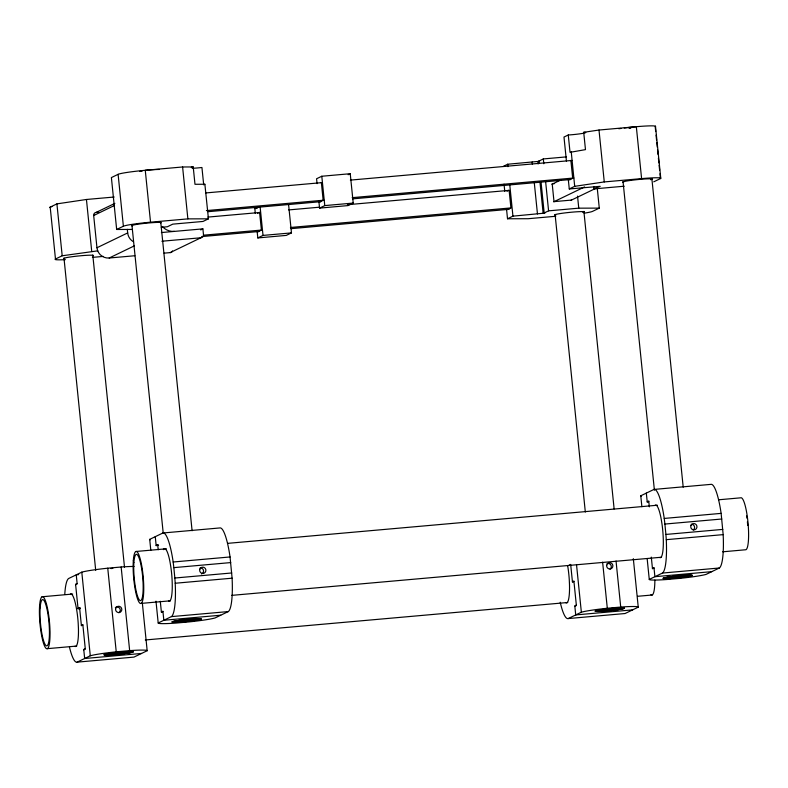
<?xml version="1.0" encoding="UTF-8"?>
<svg xmlns="http://www.w3.org/2000/svg" width="788" height="788" viewBox="0 0 788 788"><rect width="100%" height="100%" fill="white"/><g stroke="black" fill="none" stroke-linecap="round" stroke-linejoin="round"><path stroke-width="1.18" d="M161.323 227.289L167.352 226.757L172.789 224.137L202.999 221.448L208.436 218.828L204.88 184.254L203.698 184.835L201.935 167.499A11.623 0.788 -5.8 0 1 192.173 168.307M503.463 166.288L507.669 164.239L539.248 161.313M114.201 197.02L86.444 199.482L56.913 203.875L50.196 207.116L55.475 259.025A23.502 1.596 -5.8 0 0 65.335 259.636M159.412 169.44A23.502 1.596 -5.8 0 0 135.398 171.311A23.502 1.596 -5.8 0 0 118.111 174.325L111.394 177.576L116.663 229.475L132.354 229.446M134.817 255.745L109.187 258.011A11.328 11.111 64.2 0 1 96.954 247.757L93.683 215.518A2.906 2.847 64.2 0 1 96.234 212.376L114.881 203.373M93.683 215.518L114.526 205.451M55.475 259.025L62.193 255.775L97.751 250.85M116.663 229.475L123.381 226.235A23.502 1.596 -5.8 0 1 150.538 222.186L187.869 218.877L208.436 218.828M96.954 247.757L127.676 232.923L127.311 229.338M109.187 258.011L134.423 245.826M200.694 229.919L202.89 228.865L203.481 234.627A2.906 2.847 64.2 0 1 200.93 237.769L170.198 252.603L164.101 253.145M255.322 213.469L254.819 208.574L257.952 207.067M318.815 200.773L319.564 208.111L348.01 205.589L353.221 203.068L350.236 173.715L321.79 176.246L316.579 178.758L317.071 183.653M257.489 213.341L259.597 212.317L261.409 230.145L258.237 231.672M348.148 174.719L350.236 173.715M319.997 201.856L323.159 200.319L321.356 182.501M257.184 231.82L257.804 237.937L263.015 235.415L291.462 232.893L288.605 204.762M319.564 208.111L324.774 205.599L353.221 203.068M291.462 232.893L286.251 235.405L257.804 237.937M539.159 163.48L538.913 161.067L543.316 158.94L566.247 156.901M507.009 191.238L509.117 190.223L510.929 208.042L507.767 209.569M551.925 184.274L560.741 180.009M569.517 179.753L572.689 178.226L570.876 160.407M506.556 209.234L507.511 218.768L512.939 216.148L544.853 213.115L544.183 212.967L540.992 181.585M568.286 179.3L569.271 188.953L574.698 186.332L604.268 181.929L641.599 178.62A23.502 1.596 -5.8 0 1 660.472 178.581L659.98 173.744M553.708 201.827L584.588 186.923M544.183 212.967L548.586 210.849L578.766 208.17L599.284 208.121L597.196 187.603M593.807 186.48L594.053 188.893L600.2 186.332L569.271 188.953M571.034 200.29L596.398 188.046M599.284 208.121L592.566 211.361A23.502 1.596 -5.8 0 1 584.115 213.193M653.754 181.821L660.472 178.581M134.049 566.454A29.432 2 -5.8 0 0 121.155 567.005L107.749 568.197A29.432 2 -5.8 0 0 81.794 572.157L68.605 578.52A42.148 7.732 84.9 0 0 64.783 594.28M150.813 550.27L149.71 539.366L162.889 532.993L219.783 527.95A42.148 7.732 84.9 0 1 230.057 556.958L232.105 578.195A42.148 7.732 84.9 0 1 228.284 611.577L215.094 617.94A29.432 2 -5.8 0 1 189.14 621.899L175.734 623.091A29.432 2 -5.8 0 1 158.201 622.993L155.985 601.175M77.116 583.484L75.579 584.233L78.071 608.74L80.494 608.523M75.628 584.666L77.165 583.918L76.239 574.836L78.662 574.619M157.718 545.02L156.182 545.769L155.266 536.677M78.071 608.74L79.608 608.001M81.361 625.298L82.829 624.598L85.311 649.105L83.774 649.844M82.868 625.032L81.41 625.731L79.568 607.568L78.032 608.306L80.445 608.09M85.271 648.672L83.735 649.41L84.661 658.502L141.554 653.449M161.373 611.931L162.909 611.183L163.835 620.264L220.729 615.221M162.958 611.616L161.422 612.365L160.289 601.283M69.433 647.007A42.148 7.732 84.9 0 0 77.106 662.147L90.285 655.783A29.432 2 -5.8 0 1 116.24 651.814L129.656 650.632A29.432 2 -5.8 0 1 147.179 650.73L142.382 603.46M158.201 622.993L171.39 616.62L228.284 611.577M147.179 650.73L133.999 657.094L77.106 662.147M641.875 506.694L640.772 495.79L653.961 489.427L710.845 484.374A42.148 7.732 84.9 0 1 721.128 513.382L723.167 534.628A42.148 7.732 84.9 0 1 719.345 568L706.156 574.363A29.432 2 -5.8 0 1 680.211 578.333L666.796 579.515A29.432 2 -5.8 0 1 649.263 579.416L647.175 558.81M647.204 501.759L648.741 501.02L649.332 506.851M648.79 501.454L647.253 502.192L646.327 493.111M569.133 565.163L570.67 564.425L572.472 582.155L573.93 581.455M572.433 581.731L573.891 581.022L576.383 605.529L574.846 606.277M576.333 605.095L574.797 605.844L575.723 614.926L632.616 609.873M652.444 568.355L653.971 567.616L654.897 576.698L711.791 571.645M654.02 568.05L652.484 568.788L651.302 557.116M560.219 602.259A42.148 7.732 84.9 0 0 568.168 618.57L581.357 612.207A29.432 2 -5.8 0 1 607.302 608.247L620.717 607.055A29.432 2 -5.8 0 1 638.25 607.154L633.325 558.682M649.263 579.416L662.452 573.053L719.345 568M638.25 607.154L625.061 613.527L568.168 618.57M584.223 133.103A11.623 0.788 -5.8 0 1 568.266 134.994L563.991 137.043L566.444 161.185M641.599 178.62L636.33 126.71L598.998 130.03L583.711 132.305L585.474 149.631L570.029 152.33L568.266 134.994M204.88 184.254L194.981 184.284L193.218 166.948L182.599 166.977L145.268 170.287L150.538 222.186M205.835 192.932L322.203 182.609M350.374 180.107L572.078 160.437M96.234 212.376L98.648 212.159M206.397 210.603L323.986 200.172M352.157 197.67L573.861 177.999M208.18 211.677L320.864 201.679M352.719 198.852L570.748 179.506M254.819 208.574L257.193 208.367M554.545 183.604L552.201 183.811L554.003 201.639L571.586 200.073M207.855 217.094L260.493 212.425M288.644 209.923L319.248 207.214M347.4 204.713L508.969 190.381M594.053 188.893L624.224 186.214M161.412 232.549L202.89 228.865M203.521 235.198L262.276 229.988M290.427 227.486L510.752 207.933M201.629 236.597L259.154 231.495M290.979 228.668L508.861 209.332M161.875 241.227L200.93 237.769M92.403 257.38L103.248 256.415M555.776 216.267L528.078 218.719L507.511 218.768M158.565 545.119L156.142 545.335L157.679 544.587L158.201 549.748M135.802 551.501L166.416 548.783M227.633 543.356L657.399 505.226M718.617 499.789L740.651 497.829A26.142 4.797 84.9 0 1 747.901 521.558A26.142 4.797 84.9 0 1 745.931 549.738L722.665 551.807M162.889 532.993A42.148 7.732 84.9 0 1 173.163 562.002L230.057 556.958M653.961 489.427A42.148 7.732 84.9 0 1 664.235 518.435L721.128 513.382M173.163 562.002L173.843 567.636L230.736 562.583M664.235 518.435L664.905 524.059L721.798 519.006M171.39 616.62A42.148 7.732 84.9 0 0 175.212 583.248L174.838 578.018L231.731 572.975M662.452 573.053A42.148 7.732 84.9 0 0 666.274 539.672L665.899 534.441L722.793 529.398M175.212 583.248L232.105 578.195M666.274 539.672L723.167 534.628M42.069 596.762L72.683 594.044M141.072 603.411L170.464 600.801M231.682 595.373L661.447 557.234M47.349 648.662L76.732 646.062M145.297 639.974L567.715 602.495M637.502 596.299L652.198 594.999M538.913 161.067L539.632 161.126M655.488 126.218L660.758 178.127M655.695 131.498L655.202 126.671A23.502 1.596 -5.8 0 0 624.273 128.001M656.059 135.122L656.552 139.949M656.798 142.362L657.281 147.189M657.527 149.602L658.019 154.438M658.394 158.053L658.876 162.88M659.123 165.293L659.615 170.129M651.863 178.581L683.206 487.161M623.052 181.664L654.404 490.244M598.998 130.03L604.268 181.929M583.898 211.391L614.128 508.959M616.039 560.997L620.717 607.055M577.535 196.094L578.766 208.17M602.623 562.189L607.302 608.247M555.097 214.474L585.326 512.033M543.316 158.94L543.809 163.766M545.651 181.87L548.586 210.849M537.889 161.56L538.135 163.973M539.967 182.087L543.159 213.469M576.55 564.937L581.357 612.207M532.195 162.062L532.442 164.485M534.274 182.589L537.465 213.972M507.669 164.239L507.915 166.662M509.757 184.766L512.939 216.148M321.79 176.246L324.774 205.599M260.158 207.283L263.015 235.415M182.599 166.977L187.869 218.877M160.752 222.177L192.095 530.757M131.951 225.26L163.165 532.609M118.111 174.325L123.381 226.235M92.787 254.987L124.504 567.242M86.444 199.482L91.723 251.382M121.155 567.005L129.656 650.632M107.749 568.197L116.24 651.814M63.986 258.07L95.703 570.325M56.913 203.875L62.193 255.775M81.794 572.157L90.285 655.783M571.231 151.749L574.698 186.332M504.044 184.195L504.763 191.346M664.905 524.059L665.899 534.441M173.843 567.636L174.838 578.018M654.867 580.096A26.142 4.797 84.9 0 1 650.918 594.684M629.159 128.03A14.529 0.985 -5.8 0 1 631.03 127.823A14.785 1.005 -5.8 0 0 629.051 128.04M746.64 515.904A23.246 4.265 84.9 0 1 746.975 518.218M747.388 521.804A23.246 4.265 84.9 0 1 747.704 525.448M607.115 563.617A3.162 3.103 64.2 0 1 610.05 569.163M567.655 565.685A26.408 4.846 84.9 0 1 569.261 579.544L569.497 584.588A26.408 4.846 84.9 0 1 565.873 602.781M115.334 607.568A3.162 3.103 64.2 0 1 119.687 608.346A3.162 3.103 64.2 0 1 118.988 612.739M110.941 568.552A14.785 1.005 -5.8 0 1 112.851 568.375M70.447 593.994A26.408 4.846 84.9 0 1 78.189 623.121L78.426 628.164A26.408 4.846 84.9 0 1 74.811 646.357M150.4 539.76A29.432 2 -5.8 0 1 149.71 539.366M163.372 549.66A26.408 4.846 84.9 0 1 170.169 562.829L170.937 567.616A26.408 4.846 84.9 0 1 168.593 601.077M200.142 567.852A3.162 3.113 73.3 0 1 201.531 573.979M641.462 496.194A29.432 2 -5.8 0 1 640.772 495.79M655.291 505.147A26.408 4.846 84.9 0 1 661.23 519.253L661.999 524.04A26.408 4.846 84.9 0 1 659.654 557.51M691.204 524.276A3.162 3.113 73.3 0 1 693.312 530.019M49.91 207.569A23.502 1.596 -5.8 0 1 52.057 206.535M64.646 258.72A14.785 1.005 -5.8 0 1 77.254 256.1A14.785 1.005 -5.8 0 1 92.964 255.696M555.707 215.154A14.785 1.005 -5.8 0 1 570.246 212.327A14.785 1.005 -5.8 0 1 582.864 212.494M172.523 250.939A2.906 2.847 64.2 0 1 170.198 252.603M133.172 241.611A11.328 11.111 64.2 0 1 127.676 232.923M174.444 231.386A14.529 14.243 64.2 0 1 162.584 226.747M618.846 128.739A23.502 1.596 -5.8 0 1 620.924 128.444M623.613 182.363A14.785 1.005 -5.8 0 1 638.152 179.536A14.785 1.005 -5.8 0 1 650.77 179.703M583.711 132.305A11.623 0.788 -5.8 0 1 585.267 132.827M132.551 225.929A14.785 1.005 -5.8 0 1 145.169 223.309A14.785 1.005 -5.8 0 1 160.87 222.906M191.257 167.263A11.623 0.788 -5.8 0 1 193.218 166.948M40.158 607.804A23.246 4.265 84.9 0 0 45.911 645.51A23.246 4.265 84.9 0 0 48.058 614.827A23.246 4.265 84.9 0 0 40.158 607.804M39.587 605.933A26.142 4.797 84.9 0 0 46.059 648.357A26.142 4.797 84.9 0 0 48.482 613.842A26.142 4.797 84.9 0 0 39.587 605.933M600.476 611.38A14.529 0.985 -5.8 0 0 624.027 608.415A14.529 0.985 -5.8 0 0 604.908 609.242A14.529 0.985 -5.8 0 0 600.476 611.38M602.337 611.045A11.623 0.788 -5.8 0 0 621.18 608.671A11.623 0.788 -5.8 0 0 605.883 609.331A11.623 0.788 -5.8 0 0 602.337 611.045M668.431 578.569A14.529 0.985 -5.8 0 0 691.982 575.604A14.529 0.985 -5.8 0 0 672.863 576.432A14.529 0.985 -5.8 0 0 668.431 578.569M668.214 578.619A14.785 1.005 -5.8 0 0 692.189 575.604A14.785 1.005 -5.8 0 0 672.725 576.442A14.785 1.005 -5.8 0 0 668.214 578.619M670.293 578.234A11.623 0.788 -5.8 0 0 689.136 575.861A11.623 0.788 -5.8 0 0 673.839 576.52A11.623 0.788 -5.8 0 0 670.293 578.234M109.365 654.976A14.529 0.985 -5.8 0 0 132.916 652.011A14.529 0.985 -5.8 0 0 113.797 652.838A14.785 1.005 -5.8 0 0 109.237 654.986A14.785 1.005 -5.8 0 0 133.211 651.971A14.785 1.005 -5.8 0 0 113.758 652.809A14.529 0.985 -5.8 0 0 109.365 654.976M111.226 654.641A11.623 0.788 -5.8 0 0 130.069 652.267A11.623 0.788 -5.8 0 0 114.772 652.927A11.623 0.788 -5.8 0 0 111.226 654.641M177.32 622.165A14.529 0.985 -5.8 0 0 200.871 619.201A14.529 0.985 -5.8 0 0 181.752 620.028A14.529 0.985 -5.8 0 0 177.32 622.165M141.801 171.223A14.529 0.985 -5.8 0 0 139.919 171.42A14.785 1.005 -5.8 0 1 141.82 171.203M179.181 621.83A11.623 0.788 -5.8 0 0 198.024 619.457A11.623 0.788 -5.8 0 0 182.727 620.117A11.623 0.788 -5.8 0 0 179.181 621.83M133.891 562.543A23.246 4.265 84.9 0 0 139.643 600.249A23.246 4.265 84.9 0 0 141.791 569.576A23.246 4.265 84.9 0 0 133.891 562.543M133.32 560.682A26.142 4.797 84.9 0 0 139.791 603.096A26.142 4.797 84.9 0 0 142.204 568.591A26.142 4.797 84.9 0 0 133.32 560.682M606.681 565.291A3.162 3.103 64.2 0 0 610.877 568.798A3.162 3.103 64.2 0 0 611.734 563.42A3.162 3.103 64.2 0 0 606.681 565.291M600.308 611.409A14.785 1.005 -5.8 0 0 624.283 608.395A14.785 1.005 -5.8 0 0 604.82 609.232A14.785 1.005 -5.8 0 0 600.308 611.409M115.619 608.858A3.162 3.103 64.2 0 0 119.806 612.375A3.162 3.103 64.2 0 0 120.662 606.996A3.162 3.103 64.2 0 0 115.619 608.858M177.152 622.195A14.785 1.005 -5.8 0 0 201.127 619.181A14.785 1.005 -5.8 0 0 181.664 620.018A14.785 1.005 -5.8 0 0 177.152 622.195M199.945 568.966A3.162 3.113 73.3 0 0 203.087 573.447A3.162 3.113 73.3 0 0 205.313 568.483A3.162 3.113 73.3 0 0 199.945 568.966M691.017 525.389A3.162 3.113 73.3 0 0 694.149 529.881A3.162 3.113 73.3 0 0 696.385 524.916A3.162 3.113 73.3 0 0 691.017 525.389"/></g></svg>
